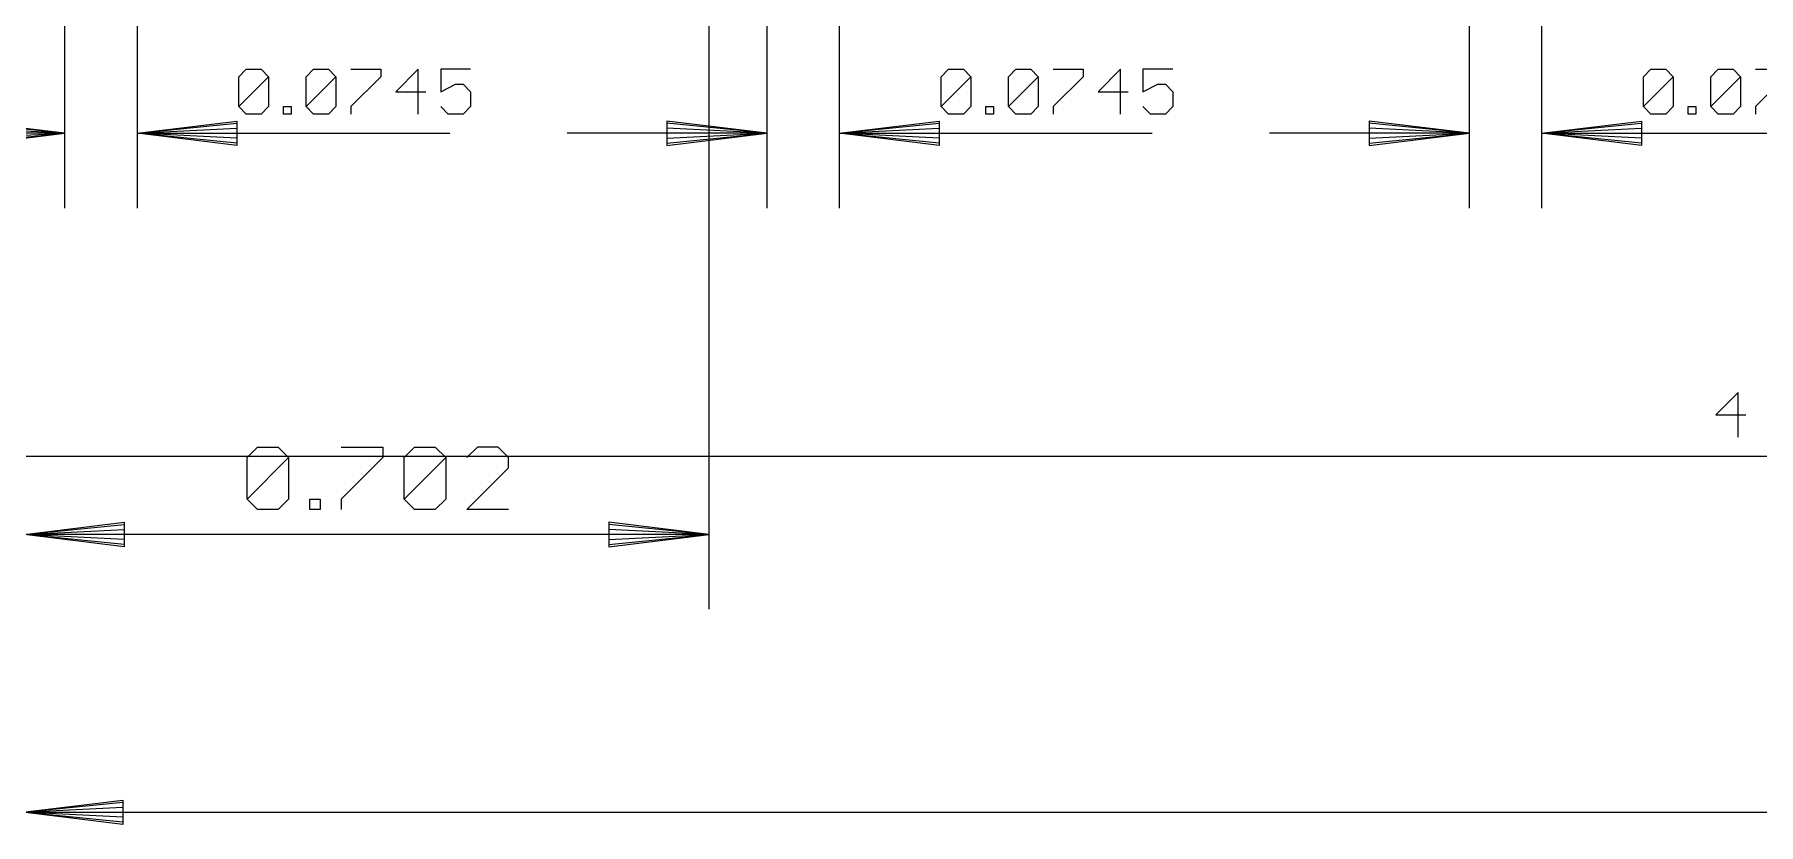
# Model space of a CAD drawing. Extents: x -0.28 to 5.55, y -0.74 to 2.72.
# Drawn here: x 0.612 to 2.381, y -0.678 to 0.133 of the extents above; entities that cross this region are included whole.
import ezdxf

# ---------------------------------------------------------------- set-up
doc = ezdxf.new("R2010")
doc.units = 0
doc.layers.add('47', color=253, linetype='CONTINUOUS')

msp = doc.modelspace()

# ---------------------------------------------------------------- linework, layer by layer
at = {"layer": '47'}
for p, q in [((0.717, 0.7815), (0.717, -0.045272)), ((1.4375, 0.7815), (1.4375, -0.045272)), ((2.158, 0.7815), (2.158, -0.045272)), ((0.6425, 0.5315), (0.6425, -0.045272)), ((1.363, 0.5315), (1.363, -0.045272)), ((2.0835, 0.5315), (2.0835, -0.045272)), ((1.3035, 0.5225), (1.3035, -0.456772)), ((0.821362, 0.089484), (0.829035, 0.097157)), ((0.821362, 0.058791), (0.821362, 0.089484)), ((0.821362, 0.058791), (0.852055, 0.089484)), ((0.829035, 0.097157), (0.844382, 0.097157)), ((0.844382, 0.097157), (0.852055, 0.089484)), ((0.852055, 0.089484), (0.852055, 0.058791)), ((0.890421, 0.089484), (0.898094, 0.097157)), ((0.890421, 0.058791), (0.890421, 0.089484)), ((0.890421, 0.058791), (0.921114, 0.089484)), ((0.898094, 0.097157), (0.913441, 0.097157)), ((0.913441, 0.097157), (0.921114, 0.089484)), ((0.921114, 0.089484), (0.921114, 0.058791)), ((0.93646, 0.097157), (0.967153, 0.097157)), ((0.967153, 0.089484), (0.93646, 0.058791)), ((0.967153, 0.097157), (0.967153, 0.089484)), ((1.005519, 0.097157), (0.9825, 0.074138)), ((1.005519, 0.051118), (1.005519, 0.097157)), ((1.059232, 0.097157), (1.028539, 0.097157)), ((1.028539, 0.097157), (1.028539, 0.074138)), ((1.541862, 0.089484), (1.549535, 0.097157)), ((1.541862, 0.058791), (1.541862, 0.089484)), ((1.541862, 0.058791), (1.572555, 0.089484)), ((1.549535, 0.097157), (1.564882, 0.097157)), ((1.564882, 0.097157), (1.572555, 0.089484)), ((1.572555, 0.089484), (1.572555, 0.058791)), ((1.610921, 0.089484), (1.618594, 0.097157)), ((1.610921, 0.058791), (1.610921, 0.089484)), ((1.610921, 0.058791), (1.641614, 0.089484)), ((1.618594, 0.097157), (1.633941, 0.097157)), ((1.633941, 0.097157), (1.641614, 0.089484)), ((1.641614, 0.089484), (1.641614, 0.058791)), ((1.65696, 0.097157), (1.687653, 0.097157)), ((1.687653, 0.089484), (1.65696, 0.058791)), ((1.687653, 0.097157), (1.687653, 0.089484)), ((1.726019, 0.097157), (1.703, 0.074138)), ((1.726019, 0.051118), (1.726019, 0.097157)), ((1.779732, 0.097157), (1.749039, 0.097157)), ((1.749039, 0.097157), (1.749039, 0.074138)), ((2.262362, 0.089484), (2.270035, 0.097157)), ((2.262362, 0.058791), (2.262362, 0.089484)), ((2.262362, 0.058791), (2.293055, 0.089484)), ((2.270035, 0.097157), (2.285382, 0.097157)), ((2.285382, 0.097157), (2.293055, 0.089484)), ((2.293055, 0.089484), (2.293055, 0.058791)), ((2.331421, 0.089484), (2.339094, 0.097157)), ((2.331421, 0.058791), (2.331421, 0.089484)), ((2.331421, 0.058791), (2.362114, 0.089484)), ((2.339094, 0.097157), (2.354441, 0.097157)), ((2.354441, 0.097157), (2.362114, 0.089484)), ((2.362114, 0.089484), (2.362114, 0.058791)), ((2.37746, 0.097157), (2.408153, 0.097157)), ((2.408153, 0.089484), (2.37746, 0.058791)), ((0.9825, 0.074138), (1.013192, 0.074138)), ((1.028539, 0.074138), (1.043885, 0.081811)), ((1.043885, 0.081811), (1.051558, 0.081811)), ((1.051558, 0.081811), (1.059232, 0.074138)), ((1.059232, 0.074138), (1.059232, 0.058791)), ((1.703, 0.074138), (1.733692, 0.074138)), ((1.749039, 0.074138), (1.764385, 0.081811)), ((1.764385, 0.081811), (1.772058, 0.081811)), ((1.772058, 0.081811), (1.779732, 0.074138)), ((1.779732, 0.074138), (1.779732, 0.058791)), ((0.829035, 0.051118), (0.821362, 0.058791)), ((0.852055, 0.058791), (0.844382, 0.051118)), ((0.867401, 0.051118), (0.867401, 0.058791)), ((0.867401, 0.058791), (0.875075, 0.058791)), ((0.875075, 0.058791), (0.875075, 0.051118)), ((0.898094, 0.051118), (0.890421, 0.058791)), ((0.921114, 0.058791), (0.913441, 0.051118)), ((0.93646, 0.058791), (0.93646, 0.051118)), ((1.036212, 0.051118), (1.028539, 0.058791)), ((1.059232, 0.058791), (1.051558, 0.051118)), ((1.549535, 0.051118), (1.541862, 0.058791)), ((1.572555, 0.058791), (1.564882, 0.051118)), ((1.587901, 0.051118), (1.587901, 0.058791)), ((1.587901, 0.058791), (1.595575, 0.058791)), ((1.595575, 0.058791), (1.595575, 0.051118)), ((1.618594, 0.051118), (1.610921, 0.058791)), ((1.641614, 0.058791), (1.633941, 0.051118)), ((1.65696, 0.058791), (1.65696, 0.051118)), ((1.756712, 0.051118), (1.749039, 0.058791)), ((1.779732, 0.058791), (1.772058, 0.051118)), ((2.270035, 0.051118), (2.262362, 0.058791)), ((2.293055, 0.058791), (2.285382, 0.051118)), ((2.308401, 0.051118), (2.308401, 0.058791)), ((2.308401, 0.058791), (2.316075, 0.058791)), ((2.316075, 0.058791), (2.316075, 0.051118)), ((2.339094, 0.051118), (2.331421, 0.058791)), ((2.362114, 0.058791), (2.354441, 0.051118)), ((2.37746, 0.058791), (2.37746, 0.051118)), ((0.6425, 0.0315), (0.540138, 0.044069)), ((0.6425, 0.0315), (0.540138, 0.041736)), ((0.6425, 0.0315), (0.540138, 0.036618)), ((0.717, 0.0315), (0.819362, 0.044069)), ((0.717, 0.0315), (0.819362, 0.041736)), ((0.717, 0.0315), (0.819362, 0.036618)), ((0.819362, 0.044069), (0.819362, 0.018931)), ((0.844382, 0.051118), (0.829035, 0.051118)), ((0.875075, 0.051118), (0.867401, 0.051118)), ((0.913441, 0.051118), (0.898094, 0.051118)), ((1.051558, 0.051118), (1.036212, 0.051118)), ((1.363, 0.0315), (1.260638, 0.044069)), ((1.260638, 0.044069), (1.260638, 0.018931)), ((1.363, 0.0315), (1.260638, 0.041736)), ((1.363, 0.0315), (1.260638, 0.036618)), ((1.4375, 0.0315), (1.539862, 0.044069)), ((1.4375, 0.0315), (1.539862, 0.041736)), ((1.4375, 0.0315), (1.539862, 0.036618)), ((1.539862, 0.044069), (1.539862, 0.018931)), ((1.564882, 0.051118), (1.549535, 0.051118)), ((1.595575, 0.051118), (1.587901, 0.051118)), ((1.633941, 0.051118), (1.618594, 0.051118)), ((1.772058, 0.051118), (1.756712, 0.051118)), ((2.0835, 0.0315), (1.981138, 0.044069)), ((1.981138, 0.044069), (1.981138, 0.018931)), ((2.0835, 0.0315), (1.981138, 0.041736)), ((2.0835, 0.0315), (1.981138, 0.036618)), ((2.158, 0.0315), (2.260362, 0.044069)), ((2.158, 0.0315), (2.260362, 0.041736)), ((2.158, 0.0315), (2.260362, 0.036618)), ((2.260362, 0.044069), (2.260362, 0.018931)), ((2.285382, 0.051118), (2.270035, 0.051118)), ((2.316075, 0.051118), (2.308401, 0.051118)), ((2.354441, 0.051118), (2.339094, 0.051118)), ((0.6425, 0.0315), (0.437776, 0.0315)), ((0.540138, 0.018931), (0.6425, 0.0315)), ((0.540138, 0.026382), (0.6425, 0.0315)), ((0.540138, 0.021264), (0.6425, 0.0315)), ((0.717, 0.0315), (1.037941, 0.0315)), ((0.819362, 0.018931), (0.717, 0.0315)), ((0.819362, 0.026382), (0.717, 0.0315)), ((0.819362, 0.021264), (0.717, 0.0315)), ((1.363, 0.0315), (1.158276, 0.0315)), ((1.260638, 0.018931), (1.363, 0.0315)), ((1.260638, 0.026382), (1.363, 0.0315)), ((1.260638, 0.021264), (1.363, 0.0315)), ((1.4375, 0.0315), (1.758441, 0.0315)), ((1.539862, 0.018931), (1.4375, 0.0315)), ((1.539862, 0.026382), (1.4375, 0.0315)), ((1.539862, 0.021264), (1.4375, 0.0315)), ((2.0835, 0.0315), (1.878776, 0.0315)), ((1.981138, 0.018931), (2.0835, 0.0315)), ((1.981138, 0.026382), (2.0835, 0.0315)), ((1.981138, 0.021264), (2.0835, 0.0315)), ((2.158, 0.0315), (2.478941, 0.0315)), ((2.260362, 0.018931), (2.158, 0.0315)), ((2.260362, 0.026382), (2.158, 0.0315)), ((2.260362, 0.021264), (2.158, 0.0315)), ((2.359756, -0.234343), (2.336737, -0.257362)), ((2.359756, -0.280382), (2.359756, -0.234343)), ((2.336737, -0.257362), (2.36743, -0.257362)), ((4.9, -0.3), (0, -0.3)), ((0.82987, -0.301003), (0.840546, -0.290327)), ((0.840546, -0.290327), (0.861897, -0.290327)), ((0.861897, -0.290327), (0.872573, -0.301003)), ((0.926553, -0.290327), (0.969256, -0.290327)), ((0.969256, -0.290327), (0.969256, -0.301003)), ((0.991008, -0.301003), (1.001683, -0.290327)), ((1.001683, -0.290327), (1.023035, -0.290327)), ((1.023035, -0.290327), (1.033711, -0.301003)), ((1.066138, -0.290327), (1.055462, -0.301003)), ((1.08749, -0.290327), (1.066138, -0.290327)), ((1.098166, -0.301003), (1.08749, -0.290327)), ((0.82987, -0.343706), (0.82987, -0.301003)), ((0.82987, -0.343706), (0.872573, -0.301003)), ((0.872573, -0.301003), (0.872573, -0.343706)), ((0.969256, -0.301003), (0.926553, -0.343706)), ((0.991008, -0.343706), (0.991008, -0.301003)), ((0.991008, -0.343706), (1.033711, -0.301003)), ((1.033711, -0.301003), (1.033711, -0.343706)), ((1.055462, -0.354382), (1.098166, -0.311679)), ((1.098166, -0.311679), (1.098166, -0.301003)), ((0.840546, -0.354382), (0.82987, -0.343706)), ((0.872573, -0.343706), (0.861897, -0.354382)), ((0.894325, -0.354382), (0.894325, -0.343706)), ((0.894325, -0.343706), (0.905001, -0.343706)), ((0.905001, -0.343706), (0.905001, -0.354382)), ((0.926553, -0.343706), (0.926553, -0.354382)), ((1.001683, -0.354382), (0.991008, -0.343706)), ((1.033711, -0.343706), (1.023035, -0.354382)), ((0.6015, -0.38), (0.703862, -0.367431)), ((0.6015, -0.38), (0.703862, -0.369764)), ((0.703862, -0.367431), (0.703862, -0.392569)), ((0.861897, -0.354382), (0.840546, -0.354382)), ((0.905001, -0.354382), (0.894325, -0.354382)), ((1.023035, -0.354382), (1.001683, -0.354382)), ((1.098166, -0.354382), (1.055462, -0.354382)), ((1.3035, -0.38), (1.201138, -0.367431)), ((1.201138, -0.367431), (1.201138, -0.392569)), ((1.3035, -0.38), (1.201138, -0.369764)), ((0.6015, -0.38), (0.703862, -0.374882)), ((1.3035, -0.38), (0.6015, -0.38)), ((0.703862, -0.392569), (0.6015, -0.38)), ((0.703862, -0.385118), (0.6015, -0.38)), ((0.703862, -0.390236), (0.6015, -0.38)), ((1.3035, -0.38), (1.201138, -0.374882)), ((1.201138, -0.392569), (1.3035, -0.38)), ((1.201138, -0.385118), (1.3035, -0.38)), ((1.201138, -0.390236), (1.3035, -0.38)), ((0.6, -0.665), (0.702362, -0.652431)), ((0.702362, -0.652431), (0.702362, -0.677569)), ((0.6, -0.665), (0.702362, -0.654764)), ((0.6, -0.665), (0.702362, -0.659882)), ((0.6, -0.665), (4.899213, -0.665)), ((0.702362, -0.677569), (0.6, -0.665)), ((0.702362, -0.670118), (0.6, -0.665)), ((0.702362, -0.675236), (0.6, -0.665))]:
    msp.add_line(p, q, dxfattribs=at)

doc.saveas('drawing.dxf')
